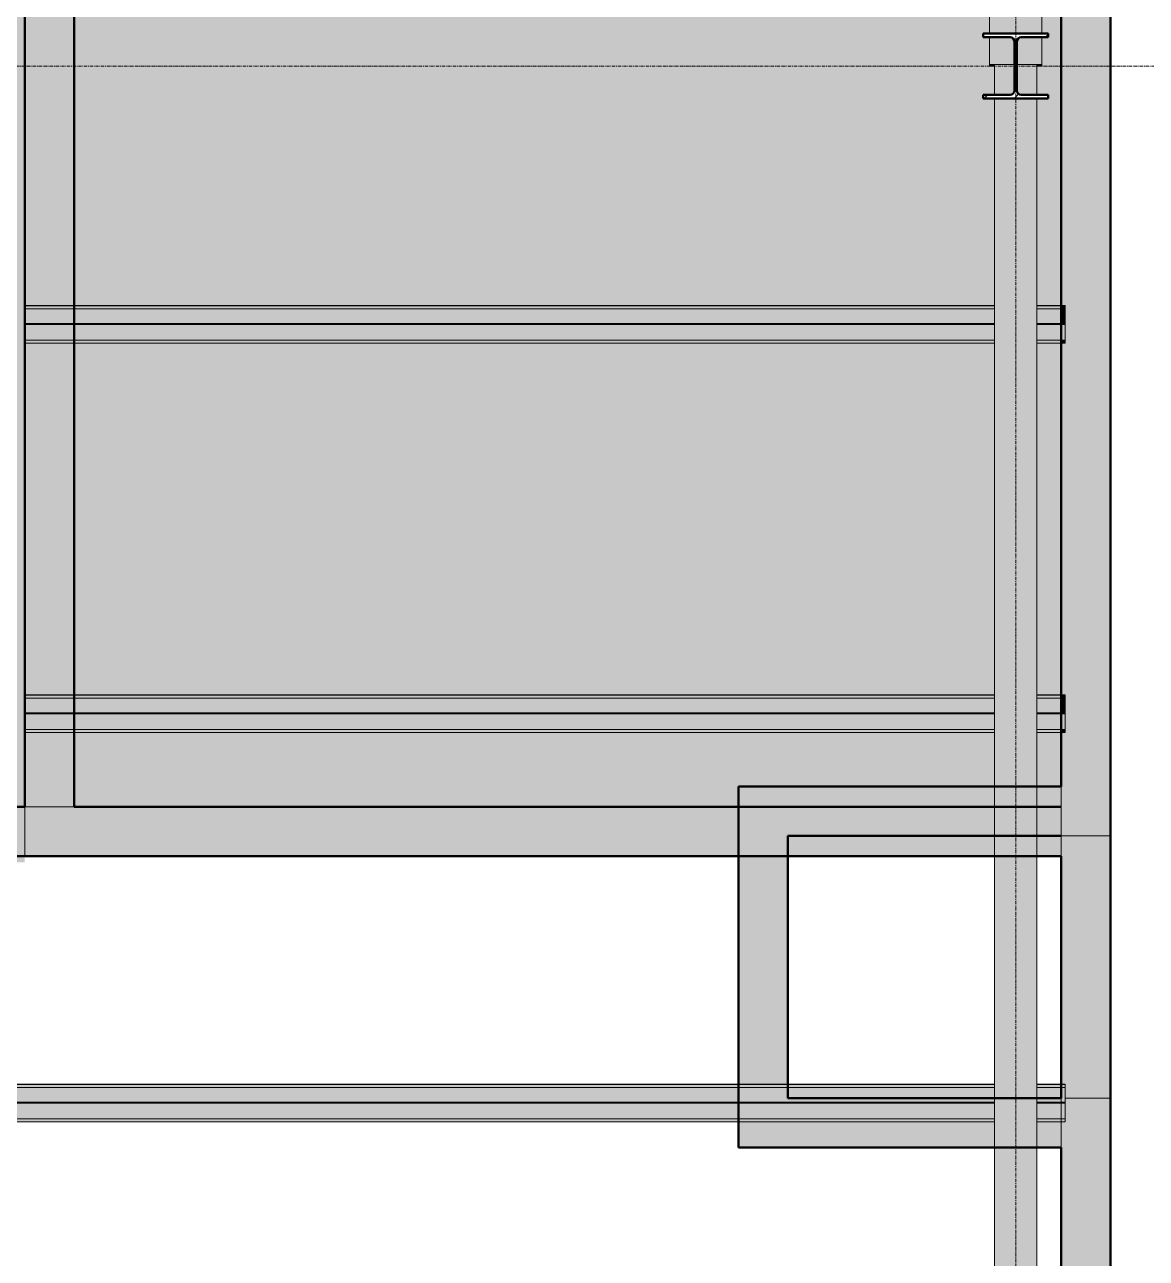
# Model space of a CAD drawing. Header units: inches. Extents: x -4182 to -1344, y 10222 to 12031.
# Drawn here: x -1745.2 to -1572.3, y 10977.7 to 11167.8 of the extents above; entities that cross this region are included whole.
import ezdxf

# ---------------------------------------------------------------- set-up
doc = ezdxf.new("R2010")
doc.units = ezdxf.units.IN
doc.header["$MEASUREMENT"] = 0
doc.linetypes.add('Grid Line 1_2_', pattern=[0.875, 0.5, -0.125, 0.125, -0.125])
for name, color, linetype, lineweight in [('A-DETL-MBND', 5, 'Continuous', 9), ('A-FLOR-4', 8, 'Continuous', 13), ('A-WALL-10', 161, 'Continuous', 13), ('A-WALL-3', 163, 'Continuous', 50), ('A-WALL-4', 155, 'Continuous', 13), ('A-WALL-7', 252, 'Continuous', 13), ('S-BEAM-4', 12, 'Continuous', 9), ('S-COLS-3', 52, 'Continuous', 9), ('S-COLS-4', 52, 'Continuous', 50), ('S-GRID-1', 1, 'Grid Line 1_2_', 9)]:
    doc.layers.add(name, color=color, linetype=linetype, lineweight=lineweight)
for name, color, linetype, lineweight, transparency in [('A-DETL-MBND-1', 5, 'Continuous', 9, 0.4), ('A-FLOR-1', 192, 'Continuous', 13, 0.6), ('A-FLOR-PATT-1', 10, 'Continuous', 13, 0.6), ('A-WALL-PATT-1', 251, 'Continuous', 13, 0.4)]:
    doc.layers.add(name, color=color, linetype=linetype, lineweight=lineweight, transparency=transparency)

# ---------------------------------------------------------------- blocks, each defined once
blk = doc.blocks.new('Z-Girder - Z-Girder-V9-STRUCTURAL SCHEMATIC  - 1ST FLOOR')
at = {"layer": 'A-DETL-MBND'}
h = blk.add_hatch(color=256, dxfattribs=at)
h.paths.add_polyline_path([(-1745.2, 11124.44), (-1745.2, 11124.52), (-1817.96, 11124.52), (-1817.96, 11124.44), (-1782.93, 11124.44)], flags=0)
h.paths.add_polyline_path([(-1824.73, 11124.44), (-1824.45, 11124.44), (-1824.45, 11124.52), (-1899.7, 11124.52), (-1899.7, 11124.44), (-1866.54, 11124.44)], flags=0)
h = blk.add_hatch(color=256, dxfattribs=at)
h.paths.add_polyline_path([(-1745.2, 11123.98), (-1745.2, 11124.44), (-1817.96, 11124.44), (-1817.96, 11123.98), (-1782.93, 11123.98)], flags=0)
h.paths.add_polyline_path([(-1824.73, 11123.98), (-1824.45, 11123.98), (-1824.45, 11124.44), (-1899.7, 11124.44), (-1899.7, 11123.98), (-1866.54, 11123.98)], flags=0)
h = blk.add_hatch(color=256, dxfattribs=at)
h.paths.add_polyline_path([(-1782.93, 11121.74), (-1745.2, 11121.74), (-1745.2, 11123.98), (-1817.96, 11123.98), (-1817.96, 11121.74), (-1803.83, 11121.74)], flags=0)
h.paths.add_polyline_path([(-1899.7, 11121.74), (-1824.45, 11121.74), (-1824.45, 11123.98), (-1899.7, 11123.98)], flags=0)
for points in [[(-1741.98, 11124.44), (-1737.58, 11124.44), (-1737.58, 11124.52), (-1745.2, 11124.52), (-1745.2, 11124.44)], [(-1741.96, 11123.98), (-1737.58, 11123.98), (-1737.58, 11124.44), (-1745.2, 11124.44), (-1745.2, 11123.98)], [(-1745.2, 11121.74), (-1737.58, 11121.74), (-1737.58, 11123.98), (-1745.2, 11123.98)], [(-1584.83, 11124.44), (-1584.83, 11124.52), (-1585.45, 11124.52), (-1585.45, 11124.44)], [(-1584.83, 11123.98), (-1584.83, 11124.44), (-1585.45, 11124.44), (-1585.45, 11123.98)], [(-1585.45, 11121.74), (-1584.83, 11121.74), (-1584.83, 11123.98), (-1585.45, 11123.98), (-1585.45, 11122.5)], [(-1741.82, 11121.57), (-1737.58, 11121.61), (-1737.58, 11121.74), (-1745.2, 11121.71), (-1745.2, 11121.57)], [(-1741.68, 11119.19), (-1737.58, 11119.19), (-1737.58, 11121.57), (-1745.2, 11121.57), (-1745.2, 11119.19)], [(-1584.83, 11121.57), (-1584.83, 11121.74), (-1585.45, 11121.71), (-1585.45, 11121.57)], [(-1584.83, 11119.19), (-1584.83, 11121.57), (-1585.45, 11121.57), (-1585.45, 11119.19)], [(-1741.65, 11118.69), (-1737.58, 11118.69), (-1737.58, 11119.19), (-1745.2, 11119.19), (-1745.2, 11118.69)], [(-1584.83, 11118.69), (-1584.83, 11119.19), (-1585.45, 11119.19), (-1585.45, 11118.69)]]:
    blk.add_hatch(color=256, dxfattribs=at).paths.add_polyline_path(points, flags=0)
h = blk.add_hatch(color=256, dxfattribs=at)
h.paths.add_polyline_path([(-1589.21, 11124.44), (-1585.45, 11124.44), (-1585.45, 11124.52), (-1589.21, 11124.52)], flags=0)
h.paths.add_polyline_path([(-1615.69, 11124.44), (-1595.7, 11124.44), (-1595.7, 11124.52), (-1737.58, 11124.52), (-1737.58, 11124.44), (-1699.31, 11124.44)], flags=0)
h = blk.add_hatch(color=256, dxfattribs=at)
h.paths.add_polyline_path([(-1589.21, 11123.98), (-1585.45, 11123.98), (-1585.45, 11124.44), (-1589.21, 11124.44)], flags=0)
h.paths.add_polyline_path([(-1615.69, 11123.98), (-1595.7, 11123.98), (-1595.7, 11124.44), (-1737.58, 11124.44), (-1737.58, 11123.98), (-1699.31, 11123.98)], flags=0)
h = blk.add_hatch(color=256, dxfattribs=at)
h.paths.add_polyline_path([(-1589.21, 11121.74), (-1585.45, 11121.74), (-1585.45, 11123.98), (-1589.21, 11123.98), (-1589.21, 11122.5)], flags=0)
h.paths.add_polyline_path([(-1699.31, 11121.74), (-1595.7, 11121.74), (-1595.7, 11123.98), (-1737.58, 11123.98), (-1737.58, 11121.74)], flags=0)
h = blk.add_hatch(color=256, dxfattribs=at)
h.paths.add_polyline_path([(-1745.2, 11121.57), (-1745.2, 11121.74), (-1817.96, 11121.71), (-1817.96, 11121.57), (-1782.93, 11121.57)], flags=0)
h.paths.add_polyline_path([(-1824.45, 11121.57), (-1824.45, 11121.74), (-1899.7, 11121.71), (-1899.7, 11121.57), (-1824.73, 11121.57)], flags=0)
h = blk.add_hatch(color=256, dxfattribs=at)
h.paths.add_polyline_path([(-1782.93, 11119.19), (-1745.2, 11119.19), (-1745.2, 11121.57), (-1817.96, 11121.57), (-1817.96, 11119.19), (-1803.83, 11119.19)], flags=0)
h.paths.add_polyline_path([(-1899.7, 11119.19), (-1824.45, 11119.19), (-1824.45, 11121.57), (-1899.7, 11121.57)], flags=0)
h = blk.add_hatch(color=256, dxfattribs=at)
h.paths.add_polyline_path([(-1589.21, 11121.57), (-1585.45, 11121.61), (-1585.45, 11121.74), (-1589.21, 11121.71), (-1589.21, 11121.57)], flags=0)
h.paths.add_polyline_path([(-1595.7, 11121.57), (-1595.7, 11121.74), (-1737.58, 11121.71), (-1737.58, 11121.57), (-1615.69, 11121.57)], flags=0)
h = blk.add_hatch(color=256, dxfattribs=at)
h.paths.add_polyline_path([(-1615.69, 11119.19), (-1595.7, 11119.19), (-1595.7, 11121.57), (-1737.58, 11121.57), (-1737.58, 11119.19), (-1699.31, 11119.19)], flags=0)
h.paths.add_polyline_path([(-1585.45, 11119.19), (-1585.45, 11121.57), (-1589.21, 11121.57), (-1589.21, 11119.19)], flags=0)
h = blk.add_hatch(color=256, dxfattribs=at)
h.paths.add_polyline_path([(-1782.93, 11118.69), (-1745.2, 11118.69), (-1745.2, 11119.19), (-1817.96, 11119.19), (-1817.96, 11118.69), (-1803.83, 11118.69)], flags=0)
h.paths.add_polyline_path([(-1824.73, 11118.69), (-1824.45, 11118.69), (-1824.45, 11119.19), (-1899.7, 11119.19), (-1899.7, 11118.69), (-1866.54, 11118.69)], flags=0)
h = blk.add_hatch(color=256, dxfattribs=at)
h.paths.add_polyline_path([(-1615.69, 11118.69), (-1595.7, 11118.69), (-1595.7, 11119.19), (-1737.58, 11119.19), (-1737.58, 11118.69), (-1699.31, 11118.69)], flags=0)
h.paths.add_polyline_path([(-1585.45, 11118.69), (-1585.45, 11119.19), (-1589.21, 11119.19), (-1589.21, 11118.69)], flags=0)
for p, q in [((-1737.58, 11124.52), (-1745.2, 11124.52)), ((-1737.58, 11124.44), (-1745.2, 11124.44)), ((-1737.58, 11123.98), (-1745.2, 11123.98)), ((-1595.7, 11124.52), (-1737.58, 11124.52)), ((-1595.7, 11124.44), (-1737.58, 11124.44)), ((-1595.7, 11123.98), (-1737.58, 11123.98)), ((-1585.45, 11124.52), (-1589.21, 11124.52)), ((-1585.45, 11124.44), (-1589.21, 11124.44)), ((-1585.45, 11123.98), (-1589.21, 11123.98)), ((-1584.83, 11124.52), (-1585.45, 11124.52)), ((-1584.83, 11124.44), (-1585.45, 11124.44)), ((-1584.83, 11123.98), (-1585.45, 11123.98)), ((-1584.83, 11124.44), (-1584.83, 11124.52)), ((-1584.83, 11123.98), (-1584.83, 11124.44)), ((-1584.83, 11121.73), (-1584.83, 11123.98)), ((-1737.58, 11121.74), (-1745.2, 11121.74)), ((-1737.58, 11121.57), (-1745.2, 11121.57)), ((-1595.7, 11121.74), (-1737.58, 11121.74)), ((-1595.7, 11121.57), (-1737.58, 11121.57)), ((-1585.45, 11121.74), (-1589.21, 11121.74)), ((-1585.45, 11121.57), (-1589.21, 11121.57)), ((-1584.83, 11121.74), (-1585.45, 11121.74)), ((-1584.83, 11121.57), (-1585.45, 11121.57)), ((-1584.83, 11121.57), (-1584.83, 11121.74)), ((-1584.83, 11119.19), (-1584.83, 11121.57)), ((-1737.58, 11119.19), (-1745.2, 11119.19)), ((-1737.58, 11118.69), (-1745.2, 11118.69)), ((-1595.7, 11119.19), (-1737.58, 11119.19)), ((-1595.7, 11118.69), (-1737.58, 11118.69)), ((-1585.45, 11119.19), (-1589.21, 11119.19)), ((-1585.45, 11118.69), (-1589.21, 11118.69)), ((-1584.83, 11119.19), (-1585.45, 11119.19)), ((-1584.83, 11118.69), (-1585.45, 11118.69)), ((-1584.83, 11118.69), (-1584.83, 11119.19))]:
    blk.add_line(p, q, dxfattribs=at)
blk = doc.blocks.new('Z-Girder - Z-Girder-1383076-STRUCTURAL SCHEMATIC  - 1ST FLOOR')
at = {"layer": 'A-DETL-MBND'}
for points in [[(-1738.56, 11064.45), (-1737.58, 11064.45), (-1737.58, 11064.53), (-1745.2, 11064.53), (-1745.2, 11064.45)], [(-1738.53, 11063.99), (-1737.58, 11063.99), (-1737.58, 11064.45), (-1745.2, 11064.45), (-1745.2, 11063.99)], [(-1585.45, 11064.45), (-1584.83, 11064.45), (-1584.83, 11064.53), (-1585.45, 11064.53)], [(-1585.45, 11063.99), (-1584.83, 11063.99), (-1584.83, 11064.45), (-1585.45, 11064.45)], [(-1738.4, 11061.75), (-1737.58, 11061.75), (-1737.58, 11063.99), (-1745.2, 11063.99), (-1745.2, 11061.75)], [(-1585.45, 11061.75), (-1584.83, 11061.75), (-1584.83, 11063.99), (-1585.45, 11063.99)], [(-1745.2, 11061.58), (-1737.58, 11061.58), (-1737.58, 11061.75), (-1745.2, 11061.74), (-1745.2, 11061.68)], [(-1738.26, 11059.2), (-1737.58, 11059.2), (-1737.58, 11061.58), (-1745.2, 11061.58), (-1745.2, 11059.2)], [(-1584.83, 11061.58), (-1584.83, 11061.75), (-1585.45, 11061.75), (-1585.45, 11061.58)], [(-1584.83, 11059.2), (-1584.83, 11061.58), (-1585.45, 11061.58), (-1585.45, 11059.2)], [(-1738.23, 11058.7), (-1737.58, 11058.7), (-1737.58, 11059.2), (-1745.2, 11059.2), (-1745.2, 11058.7)], [(-1585.45, 11058.7), (-1584.83, 11058.7), (-1584.83, 11059.2), (-1585.45, 11059.2)]]:
    blk.add_hatch(color=256, dxfattribs=at).paths.add_polyline_path(points, flags=0)
h = blk.add_hatch(color=256, dxfattribs=at)
h.paths.add_polyline_path([(-1585.45, 11064.45), (-1585.45, 11064.53), (-1589.21, 11064.53), (-1589.21, 11064.45), (-1588.2, 11064.45)], flags=0)
h.paths.add_polyline_path([(-1615.69, 11064.45), (-1595.7, 11064.45), (-1595.7, 11064.53), (-1737.58, 11064.53), (-1737.58, 11064.45)], flags=0)
h = blk.add_hatch(color=256, dxfattribs=at)
h.paths.add_polyline_path([(-1585.45, 11063.99), (-1585.45, 11064.45), (-1589.21, 11064.45), (-1589.21, 11063.99), (-1588.21, 11063.99)], flags=0)
h.paths.add_polyline_path([(-1615.69, 11063.99), (-1595.7, 11063.99), (-1595.7, 11064.45), (-1737.58, 11064.45), (-1737.58, 11063.99)], flags=0)
h = blk.add_hatch(color=256, dxfattribs=at)
h.paths.add_polyline_path([(-1585.45, 11061.75), (-1585.45, 11063.99), (-1589.21, 11063.99), (-1589.21, 11061.75), (-1588.24, 11061.75)], flags=0)
h.paths.add_polyline_path([(-1737.58, 11061.75), (-1595.7, 11061.75), (-1595.7, 11063.99), (-1737.58, 11063.99)], flags=0)
h = blk.add_hatch(color=256, dxfattribs=at)
h.paths.add_polyline_path([(-1585.45, 11061.58), (-1585.45, 11061.75), (-1589.21, 11061.75), (-1589.21, 11061.58), (-1588.25, 11061.58)], flags=0)
h.paths.add_polyline_path([(-1615.69, 11061.58), (-1595.7, 11061.58), (-1595.7, 11061.75), (-1737.58, 11061.74), (-1737.58, 11061.58)], flags=0)
h = blk.add_hatch(color=256, dxfattribs=at)
h.paths.add_polyline_path([(-1595.7, 11059.2), (-1595.7, 11061.58), (-1737.58, 11061.58), (-1737.58, 11059.2), (-1615.69, 11059.2)], flags=0)
h.paths.add_polyline_path([(-1585.45, 11059.2), (-1585.45, 11061.58), (-1589.21, 11061.58), (-1589.21, 11059.2), (-1588.28, 11059.2)], flags=0)
h = blk.add_hatch(color=256, dxfattribs=at)
h.paths.add_polyline_path([(-1585.45, 11058.7), (-1585.45, 11059.2), (-1589.21, 11059.2), (-1589.21, 11058.7), (-1588.29, 11058.7)], flags=0)
h.paths.add_polyline_path([(-1615.69, 11058.7), (-1595.7, 11058.7), (-1595.7, 11059.2), (-1737.58, 11059.2), (-1737.58, 11058.7)], flags=0)
for p, q in [((-1737.58, 11064.53), (-1745.2, 11064.53)), ((-1737.58, 11064.45), (-1745.2, 11064.45)), ((-1595.7, 11064.53), (-1737.58, 11064.53)), ((-1595.7, 11064.45), (-1737.58, 11064.45)), ((-1585.45, 11064.53), (-1589.21, 11064.53)), ((-1585.45, 11064.45), (-1589.21, 11064.45)), ((-1584.83, 11064.53), (-1585.45, 11064.53)), ((-1584.83, 11064.45), (-1585.45, 11064.45)), ((-1584.83, 11064.45), (-1584.83, 11064.53)), ((-1584.83, 11063.99), (-1584.83, 11064.45)), ((-1737.58, 11063.99), (-1745.2, 11063.99)), ((-1595.7, 11063.99), (-1737.58, 11063.99)), ((-1585.45, 11063.99), (-1589.21, 11063.99)), ((-1584.83, 11063.99), (-1585.45, 11063.99)), ((-1584.83, 11061.75), (-1584.83, 11063.99)), ((-1737.58, 11061.75), (-1745.2, 11061.75)), ((-1737.58, 11061.58), (-1745.2, 11061.58)), ((-1595.7, 11061.75), (-1737.58, 11061.75)), ((-1595.7, 11061.58), (-1737.58, 11061.58)), ((-1585.45, 11061.75), (-1589.21, 11061.75)), ((-1585.45, 11061.58), (-1589.21, 11061.58)), ((-1584.83, 11061.75), (-1585.45, 11061.75)), ((-1584.83, 11061.58), (-1585.45, 11061.58)), ((-1584.83, 11061.58), (-1584.83, 11061.75)), ((-1584.83, 11059.2), (-1584.83, 11061.58)), ((-1737.58, 11059.2), (-1745.2, 11059.2)), ((-1737.58, 11058.7), (-1745.2, 11058.7)), ((-1595.7, 11059.2), (-1737.58, 11059.2)), ((-1595.7, 11058.7), (-1737.58, 11058.7)), ((-1585.45, 11059.2), (-1589.21, 11059.2)), ((-1585.45, 11058.7), (-1589.21, 11058.7)), ((-1584.83, 11059.2), (-1585.45, 11059.2)), ((-1584.83, 11058.7), (-1585.45, 11058.7)), ((-1584.83, 11058.7), (-1584.83, 11059.2))]:
    blk.add_line(p, q, dxfattribs=at)
blk = doc.blocks.new('Z-Girder - Z-Girder-V10-STRUCTURAL SCHEMATIC  - 1ST FLOOR')
at = {"layer": 'A-DETL-MBND'}
h = blk.add_hatch(color=256, dxfattribs=at)
h.paths.add_polyline_path([(-1585.45, 11004.46), (-1585.45, 11004.54), (-1589.21, 11004.54), (-1589.21, 11004.46), (-1585.5, 11004.46)], flags=0)
h.paths.add_polyline_path([(-1615.69, 11004.46), (-1595.7, 11004.46), (-1595.7, 11004.54), (-1627.58, 11004.54), (-1627.58, 11004.46)], flags=0)
h.paths.add_polyline_path([(-1635.2, 11004.46), (-1635.2, 11004.54), (-1817.96, 11004.54), (-1817.96, 11004.46), (-1782.93, 11004.46)], flags=0)
h.paths.add_polyline_path([(-1824.45, 11004.46), (-1824.45, 11004.54), (-2058.46, 11004.54), (-2058.46, 11004.46), (-1866.54, 11004.46)], flags=0)
h.paths.add_polyline_path([(-2064.95, 11004.46), (-2064.95, 11004.54), (-2298.96, 11004.54), (-2298.96, 11004.46), (-2117.39, 11004.46)], flags=0)
h.paths.add_polyline_path([(-2305.45, 11004.46), (-2305.45, 11004.54), (-2538.96, 11004.54), (-2538.96, 11004.46), (-2368.24, 11004.46)], flags=0)
h.paths.add_polyline_path([(-2545.45, 11004.46), (-2545.45, 11004.54), (-2781.96, 11004.54), (-2781.96, 11004.46), (-2619.09, 11004.46)], flags=0)
h.paths.add_polyline_path([(-2788.45, 11004.46), (-2788.45, 11004.54), (-3017.96, 11004.54), (-3017.96, 11004.46), (-2953.56, 11004.46)], flags=0)
h.paths.add_polyline_path([(-3024.45, 11004.46), (-3024.45, 11004.54), (-3025.58, 11004.54), (-3025.58, 11004.46)], flags=0)
h = blk.add_hatch(color=256, dxfattribs=at)
h.paths.add_polyline_path([(-1585.45, 11004), (-1585.5, 11004.46), (-1589.21, 11004.46), (-1589.21, 11004), (-1585.49, 11004)], flags=0)
h.paths.add_polyline_path([(-1615.69, 11004), (-1595.7, 11004), (-1595.7, 11004.46), (-1627.58, 11004.46), (-1627.58, 11004)], flags=0)
h.paths.add_polyline_path([(-1635.2, 11004), (-1635.2, 11004.46), (-1817.96, 11004.46), (-1817.96, 11004), (-1782.93, 11004)], flags=0)
h.paths.add_polyline_path([(-1824.45, 11004), (-1824.45, 11004.46), (-2058.46, 11004.46), (-2058.46, 11004), (-1866.54, 11004)], flags=0)
h.paths.add_polyline_path([(-2064.95, 11004), (-2064.95, 11004.46), (-2298.96, 11004.46), (-2298.96, 11004), (-2117.39, 11004)], flags=0)
h.paths.add_polyline_path([(-2305.45, 11004), (-2305.45, 11004.46), (-2538.96, 11004.46), (-2538.96, 11004), (-2368.24, 11004)], flags=0)
h.paths.add_polyline_path([(-2545.45, 11004), (-2545.45, 11004.46), (-2781.96, 11004.46), (-2781.96, 11004), (-2619.09, 11004)], flags=0)
h.paths.add_polyline_path([(-2788.45, 11004), (-2788.45, 11004.46), (-3017.96, 11004.46), (-3017.96, 11004), (-2953.56, 11004)], flags=0)
h.paths.add_polyline_path([(-3024.45, 11004), (-3024.45, 11004.46), (-3025.58, 11004.46), (-3025.58, 11004)], flags=0)
h = blk.add_hatch(color=256, dxfattribs=at)
h.paths.add_polyline_path([(-2284.63, 11001.76), (-2064.95, 11001.76), (-2064.95, 11004), (-2298.96, 11004), (-2298.96, 11001.76)], flags=0)
h.paths.add_polyline_path([(-2368.24, 11001.76), (-2305.45, 11001.76), (-2305.45, 11004), (-2538.96, 11004), (-2538.96, 11001.76), (-2451.86, 11001.76)], flags=0)
h.paths.add_polyline_path([(-2545.45, 11001.76), (-2545.45, 11004), (-2781.96, 11004), (-2781.96, 11001.76), (-2619.09, 11001.76)], flags=0)
h.paths.add_polyline_path([(-1782.93, 11001.76), (-1635.2, 11001.76), (-1635.2, 11004), (-1817.96, 11004), (-1817.96, 11001.76)], flags=0)
h.paths.add_polyline_path([(-2058.46, 11001.76), (-1824.45, 11001.76), (-1824.45, 11004), (-2058.46, 11004)], flags=0)
h.paths.add_polyline_path([(-3025.58, 11001.76), (-3024.45, 11001.76), (-3024.45, 11004), (-3025.58, 11004)], flags=0)
h.paths.add_polyline_path([(-3017.96, 11001.76), (-2788.45, 11001.76), (-2788.45, 11004), (-3017.96, 11004)], flags=0)
h.paths.add_polyline_path([(-1595.7, 11002.4), (-1595.7, 11004), (-1627.58, 11004), (-1627.58, 11002.4), (-1615.69, 11002.4)], flags=0)
h.paths.add_polyline_path([(-1589.21, 11002.4), (-1585.45, 11002.4), (-1585.49, 11004), (-1589.21, 11004)], flags=0)
h = blk.add_hatch(color=256, dxfattribs=at)
h.paths.add_polyline_path([(-1584.83, 11004.46), (-1584.83, 11004.54), (-1585.45, 11004.54), (-1585.45, 11004.46)], flags=0)
h.paths.add_polyline_path([(-1627.58, 11004.46), (-1627.58, 11004.54), (-1635.2, 11004.54), (-1635.2, 11004.46), (-1633.67, 11004.46)], flags=0)
h = blk.add_hatch(color=256, dxfattribs=at)
h.paths.add_polyline_path([(-1584.83, 11004), (-1584.83, 11004.46), (-1585.45, 11004.46), (-1585.45, 11004)], flags=0)
h.paths.add_polyline_path([(-1627.58, 11004), (-1627.58, 11004.46), (-1635.2, 11004.46), (-1635.2, 11004), (-1633.74, 11004)], flags=0)
h = blk.add_hatch(color=256, dxfattribs=at)
h.paths.add_polyline_path([(-1585.44, 11001.76), (-1584.83, 11001.76), (-1584.83, 11004), (-1585.45, 11004), (-1585.45, 11002.4), (-1589.21, 11002.4), (-1589.21, 11001.76), (-1585.45, 11001.76)], flags=0)
h.paths.add_polyline_path([(-1628.22, 11001.76), (-1595.7, 11001.76), (-1595.7, 11002.4), (-1627.58, 11002.4), (-1627.58, 11004), (-1635.2, 11004), (-1635.2, 11001.76), (-1634.09, 11001.76)], flags=0)
h = blk.add_hatch(color=256, dxfattribs=at)
h.paths.add_polyline_path([(-1635.2, 11001.6), (-1635.2, 11001.76), (-1817.96, 11001.75), (-1817.96, 11001.6), (-1782.93, 11001.6)], flags=0)
h.paths.add_polyline_path([(-1824.45, 11001.6), (-1824.45, 11001.76), (-2058.46, 11001.74), (-2058.46, 11001.6), (-1866.54, 11001.6)], flags=0)
h.paths.add_polyline_path([(-2064.95, 11001.6), (-2064.95, 11001.76), (-2298.96, 11001.74), (-2298.96, 11001.6), (-2117.39, 11001.6)], flags=0)
h.paths.add_polyline_path([(-2305.45, 11001.6), (-2305.45, 11001.76), (-2538.96, 11001.73), (-2538.96, 11001.6), (-2368.24, 11001.6)], flags=0)
h.paths.add_polyline_path([(-2545.45, 11001.6), (-2545.45, 11001.76), (-2781.96, 11001.72), (-2781.96, 11001.6), (-2619.09, 11001.6)], flags=0)
h.paths.add_polyline_path([(-2788.45, 11001.6), (-2788.45, 11001.76), (-3017.96, 11001.76), (-3017.96, 11001.6), (-2953.56, 11001.6)], flags=0)
h.paths.add_polyline_path([(-3025.58, 11001.6), (-3024.45, 11001.6), (-3024.45, 11001.76), (-3025.58, 11001.76), (-3025.58, 11001.71)], flags=0)
h = blk.add_hatch(color=256, dxfattribs=at)
h.paths.add_polyline_path([(-1635.2, 10999.21), (-1635.2, 11001.6), (-1817.96, 11001.6), (-1817.96, 10999.21), (-1782.93, 10999.21)], flags=0)
h.paths.add_polyline_path([(-1824.45, 10999.21), (-1824.45, 11001.6), (-2058.46, 11001.6), (-2058.46, 10999.21), (-1866.54, 10999.21)], flags=0)
h.paths.add_polyline_path([(-2064.95, 10999.21), (-2064.95, 11001.6), (-2298.96, 11001.6), (-2298.96, 10999.21), (-2117.39, 10999.21)], flags=0)
h.paths.add_polyline_path([(-2305.45, 10999.21), (-2305.45, 11001.6), (-2538.96, 11001.6), (-2538.96, 10999.21), (-2368.24, 10999.21)], flags=0)
h.paths.add_polyline_path([(-2545.45, 10999.21), (-2545.45, 11001.6), (-2781.96, 11001.6), (-2781.96, 10999.21), (-2619.09, 10999.21)], flags=0)
h.paths.add_polyline_path([(-2788.45, 10999.21), (-2788.45, 11001.6), (-3017.96, 11001.6), (-3017.96, 10999.21), (-2953.56, 10999.21)], flags=0)
h.paths.add_polyline_path([(-3024.45, 10999.21), (-3024.45, 11001.6), (-3025.58, 11001.6), (-3025.58, 10999.21)], flags=0)
h = blk.add_hatch(color=256, dxfattribs=at)
h.paths.add_polyline_path([(-1627.58, 11001.6), (-1595.7, 11001.6), (-1595.7, 11001.76), (-1635.2, 11001.76), (-1635.2, 11001.6), (-1628.38, 11001.6)], flags=0)
h.paths.add_polyline_path([(-1589.21, 11001.6), (-1584.83, 11001.6), (-1584.83, 11001.76), (-1589.21, 11001.76), (-1589.21, 11001.71)], flags=0)
h = blk.add_hatch(color=256, dxfattribs=at)
h.paths.add_polyline_path([(-1595.7, 10999.21), (-1595.7, 11001.6), (-1635.2, 11001.6), (-1635.2, 10999.21), (-1615.69, 10999.21)], flags=0)
h.paths.add_polyline_path([(-1584.83, 10999.21), (-1584.83, 11001.6), (-1589.21, 11001.6), (-1589.21, 10999.21), (-1585.39, 10999.21)], flags=0)
h = blk.add_hatch(color=256, dxfattribs=at)
h.paths.add_polyline_path([(-1635.2, 10998.72), (-1635.2, 10999.21), (-1817.96, 10999.21), (-1817.96, 10998.72), (-1782.93, 10998.72)], flags=0)
h.paths.add_polyline_path([(-1824.45, 10998.72), (-1824.45, 10999.21), (-2058.46, 10999.21), (-2058.46, 10998.72), (-1866.54, 10998.72)], flags=0)
h.paths.add_polyline_path([(-2064.95, 10998.72), (-2064.95, 10999.21), (-2298.96, 10999.21), (-2298.96, 10998.72), (-2117.39, 10998.72)], flags=0)
h.paths.add_polyline_path([(-2305.45, 10998.72), (-2305.45, 10999.21), (-2538.96, 10999.21), (-2538.96, 10998.72), (-2368.24, 10998.72)], flags=0)
h.paths.add_polyline_path([(-2545.45, 10998.72), (-2545.45, 10999.21), (-2781.96, 10999.21), (-2781.96, 10998.72), (-2619.09, 10998.72)], flags=0)
h.paths.add_polyline_path([(-2788.45, 10998.72), (-2788.45, 10999.21), (-3017.96, 10999.21), (-3017.96, 10998.72), (-2953.56, 10998.72)], flags=0)
h.paths.add_polyline_path([(-3025.58, 10998.72), (-3024.45, 10998.72), (-3024.45, 10999.21), (-3025.58, 10999.21)], flags=0)
h = blk.add_hatch(color=256, dxfattribs=at)
h.paths.add_polyline_path([(-1584.83, 10998.72), (-1584.83, 10999.21), (-1589.21, 10999.21), (-1589.21, 10998.72), (-1585.38, 10998.72)], flags=0)
h.paths.add_polyline_path([(-1631.26, 10998.72), (-1595.7, 10998.72), (-1595.7, 10999.21), (-1635.2, 10999.21), (-1635.2, 10998.72), (-1634.58, 10998.72)], flags=0)
for p, q in [((-1635.2, 11004.54), (-1817.96, 11004.54)), ((-1635.2, 11004.46), (-1817.96, 11004.46)), ((-1635.2, 11004), (-1817.96, 11004)), ((-1627.58, 11004.54), (-1635.2, 11004.54)), ((-1627.58, 11004.46), (-1635.2, 11004.46)), ((-1627.58, 11004), (-1635.2, 11004)), ((-1595.7, 11004.54), (-1627.58, 11004.54)), ((-1595.7, 11004.46), (-1627.58, 11004.46)), ((-1595.7, 11004), (-1627.58, 11004)), ((-1585.45, 11004.54), (-1589.21, 11004.54)), ((-1585.45, 11004.46), (-1589.21, 11004.46)), ((-1585.45, 11004), (-1589.21, 11004)), ((-1584.83, 11004.54), (-1585.45, 11004.54)), ((-1584.83, 11004.46), (-1585.45, 11004.46)), ((-1584.83, 11004), (-1585.45, 11004)), ((-1584.83, 11004.46), (-1584.83, 11004.54)), ((-1584.83, 11004), (-1584.83, 11004.46)), ((-1584.83, 11001.76), (-1584.83, 11004)), ((-1635.2, 11001.76), (-1817.96, 11001.76)), ((-1635.2, 11001.6), (-1817.96, 11001.6)), ((-1595.7, 11001.76), (-1635.2, 11001.76)), ((-1595.7, 11001.6), (-1635.2, 11001.6)), ((-1585.45, 11001.76), (-1589.21, 11001.76)), ((-1585.45, 11001.6), (-1589.21, 11001.6)), ((-1584.83, 11001.76), (-1585.44, 11001.76)), ((-1584.83, 11001.6), (-1585.44, 11001.6)), ((-1584.83, 11001.6), (-1584.83, 11001.76)), ((-1584.83, 10999.21), (-1584.83, 11001.6)), ((-1635.2, 10999.21), (-1817.96, 10999.21)), ((-1635.2, 10998.72), (-1817.96, 10998.72)), ((-1595.7, 10999.21), (-1635.2, 10999.21)), ((-1595.7, 10998.72), (-1635.2, 10998.72)), ((-1584.83, 10999.21), (-1589.21, 10999.21)), ((-1584.83, 10998.72), (-1589.21, 10998.72)), ((-1584.83, 10998.72), (-1584.83, 10999.21))]:
    blk.add_line(p, q, dxfattribs=at)
blk = doc.blocks.new('W-Wide Flange - W12X45-V13-STRUCTURAL SCHEMATIC  - 1ST FLOOR')
at = {"layer": 'A-DETL-MBND'}
h = blk.add_hatch(color=256, dxfattribs=at)
h.paths.add_polyline_path([(-1596.48, 11260.27), (-1588.43, 11260.27), (-1588.43, 11397.41), (-1596.48, 11397.41), (-1596.48, 11278.28)], flags=0)
h.paths.add_polyline_path([(-1596.48, 11397.96), (-1593.31, 11397.96), (-1592.83, 11398.17), (-1592.62, 11398.66), (-1592.62, 11402.64), (-1596.48, 11402.64), (-1596.48, 11402.04)], flags=0)
h.paths.add_polyline_path([(-1591.59, 11397.96), (-1588.43, 11397.96), (-1588.43, 11402.64), (-1592.28, 11402.64), (-1592.28, 11398.66), (-1592.08, 11398.17)], flags=0)
for points in [[(-1588.43, 11252.65), (-1588.43, 11260.27), (-1596.48, 11260.27), (-1596.48, 11252.65)], [(-1595.7, 11161.41), (-1595.7, 11161.63), (-1596.48, 11161.63), (-1596.48, 11161.41)], [(-1588.43, 11161.41), (-1588.43, 11161.63), (-1589.21, 11161.63), (-1589.21, 11161.41)]]:
    blk.add_hatch(color=256, dxfattribs=at).paths.add_polyline_path(points, flags=0)
h = blk.add_hatch(color=256, dxfattribs=at)
h.paths.add_polyline_path([(-1596.48, 11161.64), (-1592.62, 11161.64), (-1592.62, 11165.14), (-1592.83, 11165.62), (-1593.31, 11165.83), (-1596.48, 11165.83)], flags=0)
h.paths.add_polyline_path([(-1589.21, 11161.64), (-1588.43, 11161.64), (-1588.43, 11165.83), (-1591.59, 11165.83), (-1592.08, 11165.62), (-1592.28, 11165.14), (-1592.28, 11161.64), (-1589.21, 11161.64)], flags=0)
h.paths.add_polyline_path([(-1589.21, 11166.39), (-1588.43, 11166.39), (-1588.43, 11252.65), (-1596.48, 11252.65), (-1596.48, 11166.39), (-1591.59, 11166.39)], flags=0)
h = blk.add_hatch(color=256, dxfattribs=at)
h.paths.add_polyline_path([(-1595.7, 11161.4), (-1595.7, 11161.41), (-1596.48, 11161.4)], flags=0)
h.paths.add_polyline_path([(-1588.43, 11161.4), (-1588.43, 11161.41), (-1589.21, 11161.4)], flags=0)
for p, q in [((-1596.48, 11397.96), (-1596.48, 11402.64)), ((-1588.43, 11397.96), (-1588.43, 11402.64)), ((-1596.48, 11260.27), (-1596.48, 11397.41)), ((-1588.43, 11260.27), (-1588.43, 11397.41)), ((-1596.48, 11252.65), (-1596.48, 11260.27)), ((-1588.43, 11252.65), (-1588.43, 11260.27)), ((-1596.48, 11166.39), (-1596.48, 11252.65)), ((-1588.43, 11166.39), (-1588.43, 11252.65)), ((-1596.48, 11161.64), (-1596.48, 11165.83)), ((-1588.43, 11161.64), (-1588.43, 11165.83)), ((-1596.48, 11161.63), (-1596.48, 11161.64)), ((-1596.48, 11161.64), (-1595.7, 11161.64)), ((-1595.7, 11161.63), (-1596.48, 11161.63)), ((-1596.48, 11161.41), (-1596.48, 11161.63)), ((-1596.48, 11161.4), (-1596.48, 11161.41)), ((-1596.48, 11161.41), (-1595.7, 11161.41)), ((-1595.7, 11161.4), (-1596.48, 11161.4)), ((-1589.21, 11161.64), (-1588.43, 11161.64)), ((-1588.43, 11161.63), (-1589.21, 11161.63)), ((-1589.21, 11161.41), (-1588.43, 11161.41)), ((-1588.43, 11161.4), (-1589.21, 11161.4)), ((-1588.43, 11161.64), (-1588.43, 11161.63)), ((-1588.43, 11161.41), (-1588.43, 11161.63)), ((-1588.43, 11161.41), (-1588.43, 11161.4))]:
    blk.add_line(p, q, dxfattribs=at)

msp = doc.modelspace()

# ---------------------------------------------------------------- hatches: boundary and pattern name
at = {"layer": 'A-DETL-MBND'}
h = msp.add_hatch(color=256, dxfattribs=at)
h.paths.add_polyline_path([(-1595.7, 11050.4), (-1589.21, 11050.4), (-1589.21, 11156.41), (-1595.7, 11156.41), (-1595.7, 11070.58)], flags=0)
h.paths.add_polyline_path([(-1589.21, 11156.96), (-1589.21, 11161.64), (-1592.28, 11161.64), (-1592.28, 11157.66), (-1592.08, 11157.17), (-1591.59, 11156.96)], flags=0)
h.paths.add_polyline_path([(-1595.7, 11156.96), (-1593.31, 11156.96), (-1592.83, 11157.17), (-1592.62, 11157.66), (-1592.62, 11161.64), (-1595.7, 11161.64)], flags=0)
h = msp.add_hatch(color=256, dxfattribs=at)
h.paths.add_polyline_path([(-1589.21, 11039.65), (-1589.21, 11042.78), (-1595.7, 11042.78), (-1595.7, 11039.65)], flags=0)
h.paths.add_polyline_path([(-1595.7, 11047.28), (-1589.21, 11047.28), (-1589.21, 11050.4), (-1595.7, 11050.4), (-1595.7, 11048.04)], flags=0)
for points in [[(-1589.21, 11042.78), (-1589.21, 11047.28), (-1595.7, 11047.28), (-1595.7, 11042.78)], [(-1594.79, 10994.78), (-1589.21, 10994.78), (-1589.21, 11002.4), (-1595.7, 11002.4), (-1595.7, 10994.78)]]:
    msp.add_hatch(color=256, dxfattribs=at).paths.add_polyline_path(points, flags=0)
h = msp.add_hatch(color=256, dxfattribs=at)
h.paths.add_polyline_path([(-1595.7, 10815.55), (-1589.21, 10815.55), (-1589.21, 10815.9), (-1595.7, 10815.9)], flags=0)
h.paths.add_polyline_path([(-1595.7, 10816.46), (-1593.31, 10816.46), (-1592.83, 10816.66), (-1592.62, 10817.15), (-1592.62, 10824.63), (-1592.83, 10825.12), (-1593.31, 10825.32), (-1595.7, 10825.32)], flags=0)
h.paths.add_polyline_path([(-1589.21, 10816.46), (-1589.21, 10825.32), (-1591.59, 10825.32), (-1592.08, 10825.12), (-1592.28, 10824.63), (-1592.28, 10817.15), (-1592.08, 10816.66), (-1591.59, 10816.46)], flags=0)
h.paths.add_polyline_path([(-1594.79, 10825.88), (-1589.21, 10825.88), (-1589.21, 10994.78), (-1595.7, 10994.78), (-1595.7, 10825.88)], flags=0)
h.paths.add_polyline_path([(-1595.7, 11002.4), (-1589.21, 11002.4), (-1589.21, 11039.65), (-1595.7, 11039.65), (-1595.7, 11018.65)], flags=0)
at = {"layer": 'A-DETL-MBND-1'}
msp.add_hatch(color=256, dxfattribs=at).paths.add_polyline_path([(-1582.34, 11002.4), (-1577.83, 11002.4), (-1577.83, 11042.78), (-1585.45, 11042.78), (-1585.45, 11004.54), (-1584.83, 11004.54), (-1584.83, 11002.4), (-1584.34, 11002.4)], flags=0)
at = {"layer": 'A-FLOR-1'}
h = msp.add_hatch(color=256, dxfattribs=at)
h.paths.add_polyline_path([(-1903.84, 11038.73), (-1899.7, 11038.73), (-1899.7, 11040.48), (-1904.2, 11040.48), (-1904.2, 11038.73)], flags=0)
h.paths.add_polyline_path([(-1873.96, 11038.73), (-1868.35, 11038.73), (-1868.35, 11039.65), (-1745.2, 11039.65), (-1745.2, 11047.28), (-1875.98, 11047.28), (-1875.98, 11038.73)], flags=0)
h.paths.add_polyline_path([(-1904.2, 11126.48), (-1899.7, 11126.48), (-1899.7, 11131.15), (-1904.2, 11131.15)], flags=0)
h.paths.add_polyline_path([(-1745.87, 11180.9), (-1745.2, 11180.9), (-1745.2, 11185.4), (-1899.7, 11185.4), (-1899.7, 11180.9), (-1782.93, 11180.9)], flags=0)
h.paths.add_polyline_path([(-1904.2, 11258.15), (-1899.7, 11258.15), (-1899.7, 11260.4), (-1879.2, 11260.4), (-1879.2, 11264.9), (-1904.2, 11264.9), (-1904.2, 11260.4)], flags=0)
h.paths.add_polyline_path([(-1737.7, 11260.27), (-1737.58, 11260.27), (-1737.58, 11260.4), (-1737.7, 11260.4), (-1737.7, 11264.9), (-1825.58, 11264.9), (-1825.58, 11353.14), (-1829.7, 11353.14), (-1829.7, 11260.4), (-1745.2, 11260.4), (-1745.2, 11260.27), (-1745.08, 11260.27)], flags=0)
h.paths.add_polyline_path([(-1825.58, 11393.14), (-1825.58, 11397.41), (-1826.2, 11397.41), (-1826.2, 11397.96), (-1825.58, 11397.96), (-1825.58, 11406.76), (-1821.93, 11406.77), (-1822.06, 11406.83), (-1826.2, 11406.83), (-1826.2, 11407.39), (-1816.2, 11407.39), (-1816.2, 11406.83), (-1820.34, 11406.83), (-1820.5, 11406.76), (-1593.15, 11406.76), (-1593.31, 11406.83), (-1597.45, 11406.83), (-1597.45, 11407.39), (-1587.45, 11407.38), (-1587.45, 11406.83), (-1591.59, 11406.83), (-1591.75, 11406.76), (-1587.2, 11406.76), (-1587.2, 11410.89), (-1829.7, 11410.89), (-1829.7, 11393.14), (-1826.2, 11393.14)], flags=0)
h = msp.add_hatch(color=256, dxfattribs=at)
h.paths.add_polyline_path([(-1899.7, 11038.73), (-1875.98, 11038.73), (-1875.98, 11047.28), (-1745.2, 11047.28), (-1745.2, 11180.9), (-1899.7, 11180.9), (-1899.7, 11039.65)], flags=0)
h.paths.add_polyline_path([(-1866.54, 11038.73), (-1745.2, 11038.73), (-1745.2, 11039.65), (-1868.35, 11039.65), (-1868.35, 11038.73), (-1867.43, 11038.73)], flags=0)
h.paths.add_polyline_path([(-1826.2, 11156.41), (-1826.2, 11156.96), (-1822.06, 11156.96), (-1821.58, 11157.17), (-1821.37, 11157.66), (-1821.37, 11165.14), (-1821.58, 11165.62), (-1822.06, 11165.83), (-1826.2, 11165.83), (-1826.2, 11166.39), (-1816.2, 11166.39), (-1816.2, 11165.83), (-1820.34, 11165.83), (-1820.83, 11165.62), (-1821.03, 11165.14), (-1821.03, 11157.66), (-1820.83, 11157.17), (-1820.34, 11156.96), (-1816.2, 11156.96), (-1816.2, 11156.41), (-1824.73, 11156.41)], flags=0)
h.paths.add_polyline_path([(-1782.93, 11185.4), (-1745.2, 11185.4), (-1745.2, 11219.65), (-1879.2, 11219.65), (-1879.2, 11260.4), (-1899.7, 11260.4), (-1899.7, 11185.4), (-1803.83, 11185.4)], flags=0)
h.paths.add_polyline_path([(-1829.7, 11260.27), (-1745.2, 11260.27), (-1745.2, 11260.4), (-1829.7, 11260.4)], flags=0)
h.paths.add_polyline_path([(-1733.27, 11260.27), (-1587.2, 11260.27), (-1587.2, 11406.76), (-1591.75, 11406.76), (-1592.08, 11406.62), (-1592.28, 11406.04), (-1592.28, 11398.66), (-1592.08, 11398.17), (-1591.59, 11397.96), (-1587.45, 11397.96), (-1587.45, 11397.41), (-1597.45, 11397.41), (-1597.45, 11397.96), (-1593.31, 11397.96), (-1592.83, 11398.17), (-1592.62, 11398.66), (-1592.62, 11406.14), (-1592.83, 11406.62), (-1593.15, 11406.76), (-1820.5, 11406.76), (-1820.83, 11406.62), (-1821.03, 11406.14), (-1821.03, 11398.66), (-1820.83, 11398.17), (-1820.34, 11397.96), (-1816.2, 11397.96), (-1816.2, 11397.41), (-1825.58, 11397.41), (-1825.58, 11264.9), (-1737.7, 11264.9), (-1737.7, 11260.4), (-1737.58, 11260.4), (-1737.58, 11260.27)], flags=0)
h.paths.add_polyline_path([(-1825.58, 11397.96), (-1822.06, 11397.96), (-1821.58, 11398.17), (-1821.37, 11398.66), (-1821.37, 11406.14), (-1821.58, 11406.62), (-1821.9, 11406.76), (-1825.58, 11406.76), (-1825.58, 11403.53)], flags=0)
at = {"layer": 'A-FLOR-PATT-1'}
h = msp.add_hatch(color=256, dxfattribs=at)
h.paths.add_polyline_path([(-1737.14, 11039.65), (-1635.2, 11039.65), (-1635.2, 11047.28), (-1737.58, 11047.28), (-1737.58, 11187.15), (-1745.2, 11187.15), (-1745.2, 11039.65), (-1737.58, 11039.65)], flags=0)
h.paths.add_polyline_path([(-1627.58, 11039.65), (-1585.45, 11039.65), (-1585.45, 11042.78), (-1627.58, 11042.78), (-1627.58, 11041.76)], flags=0)
h.paths.add_polyline_path([(-1627.58, 11047.28), (-1585.45, 11047.28), (-1585.45, 11050.4), (-1635.2, 11050.4), (-1635.2, 11047.28), (-1632.08, 11047.28)], flags=0)
h.paths.add_polyline_path([(-1745.2, 11239.15), (-1737.58, 11239.15), (-1737.58, 11252.65), (-1585.45, 11252.65), (-1585.45, 11260.27), (-1745.2, 11260.27), (-1745.2, 11252.32)], flags=0)
h = msp.add_hatch(color=256, dxfattribs=at)
h.paths.add_polyline_path([(-1737.58, 11047.28), (-1635.2, 11047.28), (-1635.2, 11050.4), (-1585.45, 11050.4), (-1585.45, 11252.65), (-1737.58, 11252.65), (-1737.58, 11239.15), (-1745.2, 11239.15), (-1745.2, 11187.15), (-1737.58, 11187.15), (-1737.58, 11050.4)], flags=0)
h.paths.add_polyline_path([(-1597.45, 11156.41), (-1597.45, 11156.96), (-1593.31, 11156.96), (-1592.83, 11157.17), (-1592.62, 11157.66), (-1592.62, 11165.14), (-1592.83, 11165.62), (-1593.31, 11165.83), (-1597.45, 11165.83), (-1597.45, 11166.39), (-1587.45, 11166.39), (-1587.45, 11165.83), (-1591.59, 11165.83), (-1592.08, 11165.62), (-1592.28, 11165.14), (-1592.28, 11157.66), (-1592.08, 11157.17), (-1591.59, 11156.96), (-1587.45, 11156.96), (-1587.45, 11156.41), (-1594.79, 11156.41)], flags=0)
msp.add_hatch(color=256, dxfattribs=at).paths.add_polyline_path([(-1627.58, 11039.65), (-1627.58, 11042.78), (-1585.45, 11042.78), (-1585.45, 11047.28), (-1635.2, 11047.28), (-1635.2, 11039.65), (-1628.07, 11039.65)], flags=0)
at = {"layer": 'A-WALL-PATT-1'}
for points in [[(-1577.83, 10640.15), (-1577.83, 11774.15), (-1585.45, 11774.15), (-1585.45, 10640.15)], [(-1635.2, 10994.78), (-1627.58, 10994.78), (-1627.58, 11050.4), (-1635.2, 11050.4)], [(-1585.45, 11042.78), (-1585.45, 11050.4), (-1627.58, 11050.4), (-1627.58, 11042.78), (-1615.69, 11042.78)], [(-1868.35, 11039.65), (-1585.45, 11039.65), (-1585.45, 11047.28), (-1868.35, 11047.28)], [(-1627.58, 10994.78), (-1585.45, 10994.78), (-1585.45, 11002.4), (-1627.58, 11002.4)]]:
    msp.add_hatch(color=256, dxfattribs=at).paths.add_polyline_path(points, flags=0)
h = msp.add_hatch(color=256, dxfattribs=at)
h.paths.add_polyline_path([(-1737.58, 11047.28), (-1737.58, 11187.15), (-1745.2, 11187.15), (-1745.2, 11047.28)], flags=0)
h.paths.add_polyline_path([(-1737.58, 11239.15), (-1737.58, 11260.4), (-1737.7, 11260.4), (-1737.7, 11260.9), (-1745.2, 11260.9), (-1745.2, 11239.15)], flags=0)
at = {"layer": 'S-COLS-3'}
h = msp.add_hatch(dxfattribs=at)
h.set_pattern_fill('FP_2', color=256, style=0, pattern_type=2)
h.set_pattern_definition([(45, (0, 0), (-9.503515, 9.503515), []), (45, (0, 14.4), (-9.503515, 9.503515), [])])
h.paths.add_polyline_path([(-1597.45, 11156.41), (-1587.45, 11156.41), (-1587.45, 11156.96), (-1591.59, 11156.96), (-1592.08, 11157.17), (-1592.28, 11157.66), (-1592.28, 11165.14), (-1592.08, 11165.62), (-1591.59, 11165.83), (-1587.45, 11165.83), (-1587.45, 11166.39), (-1597.45, 11166.39), (-1597.45, 11165.83), (-1593.31, 11165.83), (-1592.83, 11165.62), (-1592.62, 11165.14), (-1592.62, 11157.66), (-1592.83, 11157.17), (-1593.31, 11156.96), (-1597.45, 11156.96)], flags=0)

# ---------------------------------------------------------------- linework, layer by layer
at = {"layer": 'A-DETL-MBND'}
for p, q in [((-1595.7, 11156.96), (-1595.7, 11161.64)), ((-1592.62, 11161.64), (-1595.7, 11161.64)), ((-1589.21, 11161.64), (-1592.28, 11161.64)), ((-1589.21, 11156.96), (-1589.21, 11161.64)), ((-1595.7, 11050.4), (-1595.7, 11156.41)), ((-1589.21, 11050.4), (-1589.21, 11156.41)), ((-1595.7, 11047.28), (-1595.7, 11050.4)), ((-1589.21, 11047.28), (-1589.21, 11050.4)), ((-1595.7, 11042.78), (-1595.7, 11047.28)), ((-1589.21, 11042.78), (-1589.21, 11047.28)), ((-1595.7, 11039.65), (-1595.7, 11042.78)), ((-1589.21, 11039.65), (-1589.21, 11042.78)), ((-1585.45, 11042.78), (-1577.83, 11042.78)), ((-1595.7, 11002.4), (-1595.7, 11039.65)), ((-1589.21, 11002.4), (-1589.21, 11039.65)), ((-1595.7, 10994.78), (-1595.7, 11002.4)), ((-1589.21, 10994.78), (-1589.21, 11002.4)), ((-1577.83, 11002.4), (-1584.83, 11002.4)), ((-1595.7, 10825.88), (-1595.7, 10994.78)), ((-1589.21, 10825.88), (-1589.21, 10994.78))]:
    msp.add_line(p, q, dxfattribs=at)
at = {"layer": 'A-FLOR-4'}
msp.add_line((-1745.2, 11047.28), (-1745.2, 11039.65), dxfattribs=at)
at = {"layer": 'A-WALL-10'}
msp.add_line((-1585.45, 11039.65), (-1585.45, 11050.4), dxfattribs=at)
at = {"layer": 'A-WALL-3'}
for p, q in [((-1577.83, 11774.15), (-1577.83, 10640.15)), ((-1585.45, 11050.4), (-1585.45, 11252.65)), ((-1737.58, 11187.15), (-1737.58, 11047.28)), ((-1745.2, 11047.28), (-1745.2, 11180.9)), ((-1635.2, 10994.78), (-1635.2, 11050.4)), ((-1635.2, 11050.4), (-1585.45, 11050.4)), ((-1875.98, 11047.28), (-1745.2, 11047.28)), ((-1737.58, 11047.28), (-1585.45, 11047.28)), ((-1627.58, 11042.78), (-1627.58, 11002.4)), ((-1585.45, 11042.78), (-1627.58, 11042.78)), ((-1585.45, 11039.65), (-1868.35, 11039.65)), ((-1585.45, 11002.4), (-1585.45, 11039.65)), ((-1627.58, 11002.4), (-1585.45, 11002.4)), ((-1585.45, 10994.78), (-1635.2, 10994.78)), ((-1585.45, 10640.15), (-1585.45, 10994.78))]:
    msp.add_line(p, q, dxfattribs=at)
at = {"layer": 'A-WALL-4'}
msp.add_line((-1585.45, 10994.78), (-1585.45, 11002.4), dxfattribs=at)
at = {"layer": 'A-WALL-7'}
msp.add_line((-1745.2, 11047.28), (-1737.58, 11047.28), dxfattribs=at)
at = {"layer": 'S-COLS-4'}
for p, q in [((-1597.45, 11166.39), (-1587.45, 11166.39)), ((-1597.45, 11165.83), (-1597.45, 11166.39)), ((-1593.31, 11165.83), (-1597.45, 11165.83)), ((-1592.62, 11157.66), (-1592.62, 11165.14)), ((-1592.28, 11165.14), (-1592.28, 11157.66)), ((-1587.45, 11165.83), (-1591.59, 11165.83)), ((-1587.45, 11166.39), (-1587.45, 11165.83)), ((-1597.45, 11156.41), (-1597.45, 11156.96)), ((-1597.45, 11156.96), (-1593.31, 11156.96)), ((-1587.45, 11156.41), (-1597.45, 11156.41)), ((-1591.59, 11156.96), (-1587.45, 11156.96)), ((-1587.45, 11156.96), (-1587.45, 11156.41))]:
    msp.add_line(p, q, dxfattribs=at)
for centre, start, end in [((-1593.31, 11165.14), 0, 90), ((-1591.59, 11165.14), 90, 180), ((-1593.31, 11157.66), 270, 0), ((-1591.59, 11157.66), 180, 270)]:
    msp.add_arc(centre, 0.691, start, end, dxfattribs=at)
at = {"layer": 'S-GRID-1'}
for p, q in [((-1592.45, 11973.42), (-1592.45, 10769.7)), ((-1362.8, 11161.4), (-3914.18, 11161.4))]:
    msp.add_line(p, q, dxfattribs=at)

# ---------------------------------------------------------------- block references
at = {"layer": 'S-BEAM-4'}
for name in ['W-Wide Flange - W12X45-V13-STRUCTURAL SCHEMATIC  - 1ST FLOOR', 'Z-Girder - Z-Girder-V9-STRUCTURAL SCHEMATIC  - 1ST FLOOR', 'Z-Girder - Z-Girder-1383076-STRUCTURAL SCHEMATIC  - 1ST FLOOR', 'Z-Girder - Z-Girder-V10-STRUCTURAL SCHEMATIC  - 1ST FLOOR']:
    msp.add_blockref(name, (0, 0), dxfattribs=at)

doc.saveas('drawing.dxf')
